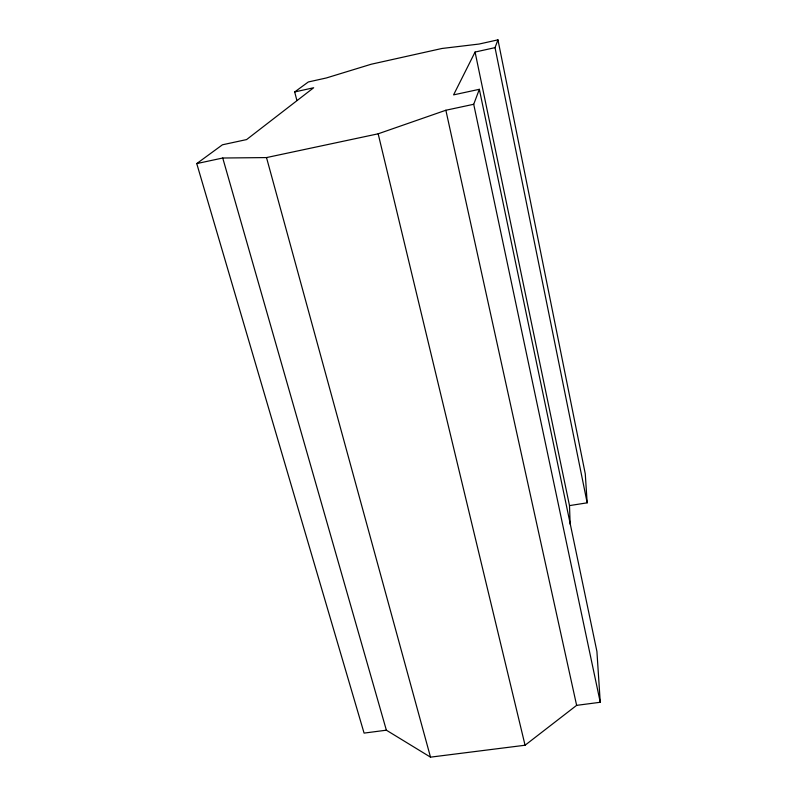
<?xml version="1.0" encoding="UTF-8"?>
<svg xmlns="http://www.w3.org/2000/svg" width="797" height="797" viewBox="0 0 797 797"><rect width="100%" height="100%" fill="white"/><g stroke="black" fill="none" stroke-linecap="round" stroke-linejoin="round"><path stroke-width="1.2" d="M294.681 91.954L313.659 87.75L246.602 139.575L222.433 144.795L196.749 163.584L364.08 733.101L386.366 730.191L430.51 757.15L525.064 745.235L576.629 705.355L600.251 702.277L473.717 104.277L479.346 89.304L453.583 94.873L475.072 52.054L495.027 47.641L497.956 39.85L479.097 44.044L441.976 48.478L371.233 64.228L326.312 77.976L308.319 81.971L294.681 91.954L296.873 100.372M196.749 163.584L222.742 158.015L266.507 157.577L378.167 133.806L445.862 110.245L473.717 104.277M570.164 524.217L569.496 505.607L587.17 502.827L585.267 473.807L497.956 39.85M222.742 158.015L386.366 730.191M266.507 157.577L430.51 757.15M378.167 133.806L525.064 745.235M445.862 110.245L576.629 705.355M475.072 52.054L569.496 505.607M479.346 89.304L596.913 651.428L600.251 702.277M495.027 47.641L587.17 502.827"/></g></svg>
